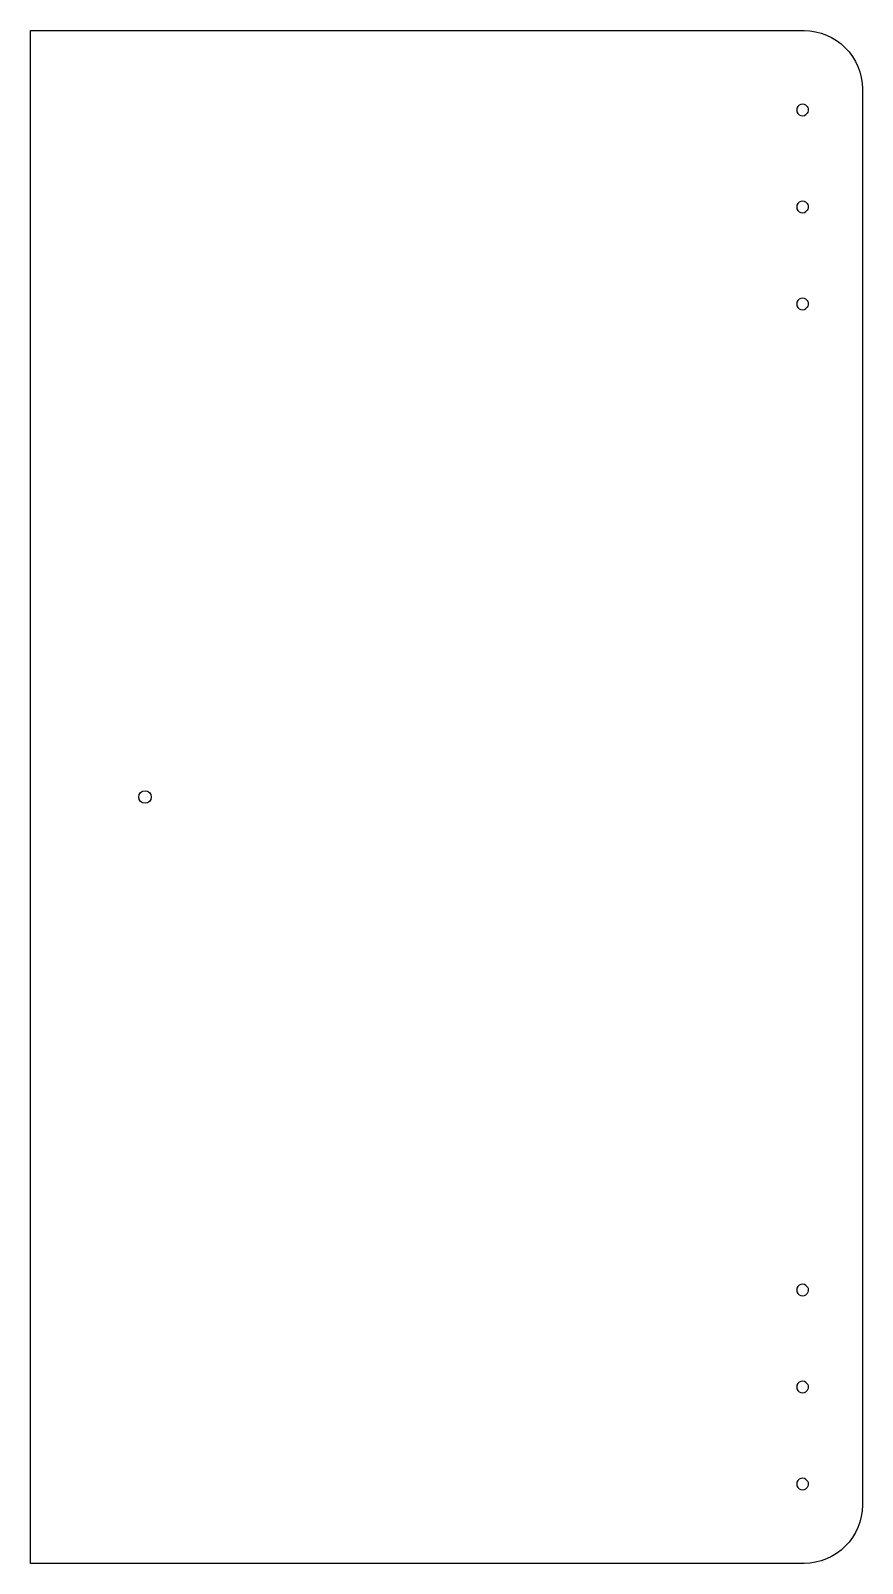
# Model space of a CAD drawing. Header units: millimetres. Extents: x -107 to 108, y -198 to 198.
import ezdxf

# ---------------------------------------------------------------- set-up
doc = ezdxf.new("R2010")
doc.units = ezdxf.units.MM
doc.layers.get('0').update_dxf_attribs({"linetype": 'CONTINUOUS'})

msp = doc.modelspace()

# ---------------------------------------------------------------- linework, layer by layer
msp.add_lwpolyline([(92.5, 197.5, -0.414214), (107.5, 182.5), (107.5, -182.5, -0.414214), (92.5, -197.5), (-107, -197.5), (-107, 197.5)], format="xyb", close=True)
msp.add_circle((-77.5, 0), 1.6)
for centre in [(92.06, 177.06), (92.06, 152.06), (92.06, 127.06), (92.06, -127.06), (92.06, -152.06), (92.06, -177.06)]:
    msp.add_arc(centre, 1.5, 35.097, 324.903)
for points in [[(93.29, 177.92), (93.37, 177.8), (93.44, 177.66), (93.56, 177.3), (93.58, 177.05), (93.5, 176.59), (93.42, 176.38), (93.29, 176.2)], [(93.29, 152.92), (93.37, 152.8), (93.44, 152.66), (93.56, 152.3), (93.58, 152.05), (93.5, 151.59), (93.42, 151.38), (93.29, 151.2)], [(93.29, 127.92), (93.37, 127.8), (93.44, 127.66), (93.56, 127.3), (93.58, 127.05), (93.5, 126.59), (93.42, 126.38), (93.29, 126.2)], [(93.29, -126.2), (93.37, -126.32), (93.44, -126.45), (93.56, -126.82), (93.58, -127.07), (93.5, -127.52), (93.42, -127.74), (93.29, -127.92)], [(93.29, -151.2), (93.37, -151.32), (93.44, -151.45), (93.56, -151.82), (93.58, -152.07), (93.5, -152.52), (93.42, -152.74), (93.29, -152.92)], [(93.29, -176.2), (93.37, -176.32), (93.44, -176.45), (93.56, -176.82), (93.58, -177.07), (93.5, -177.52), (93.42, -177.74), (93.29, -177.92)]]:
    msp.add_open_spline(points, degree=3, knots=[-3.75415, -3.75415, -3.75415, -3.75415, -3.455657, -3.455657, -2.978068, -2.978068, -2.529035, -2.529035, -2.529035, -2.529035])

doc.saveas('drawing.dxf')
